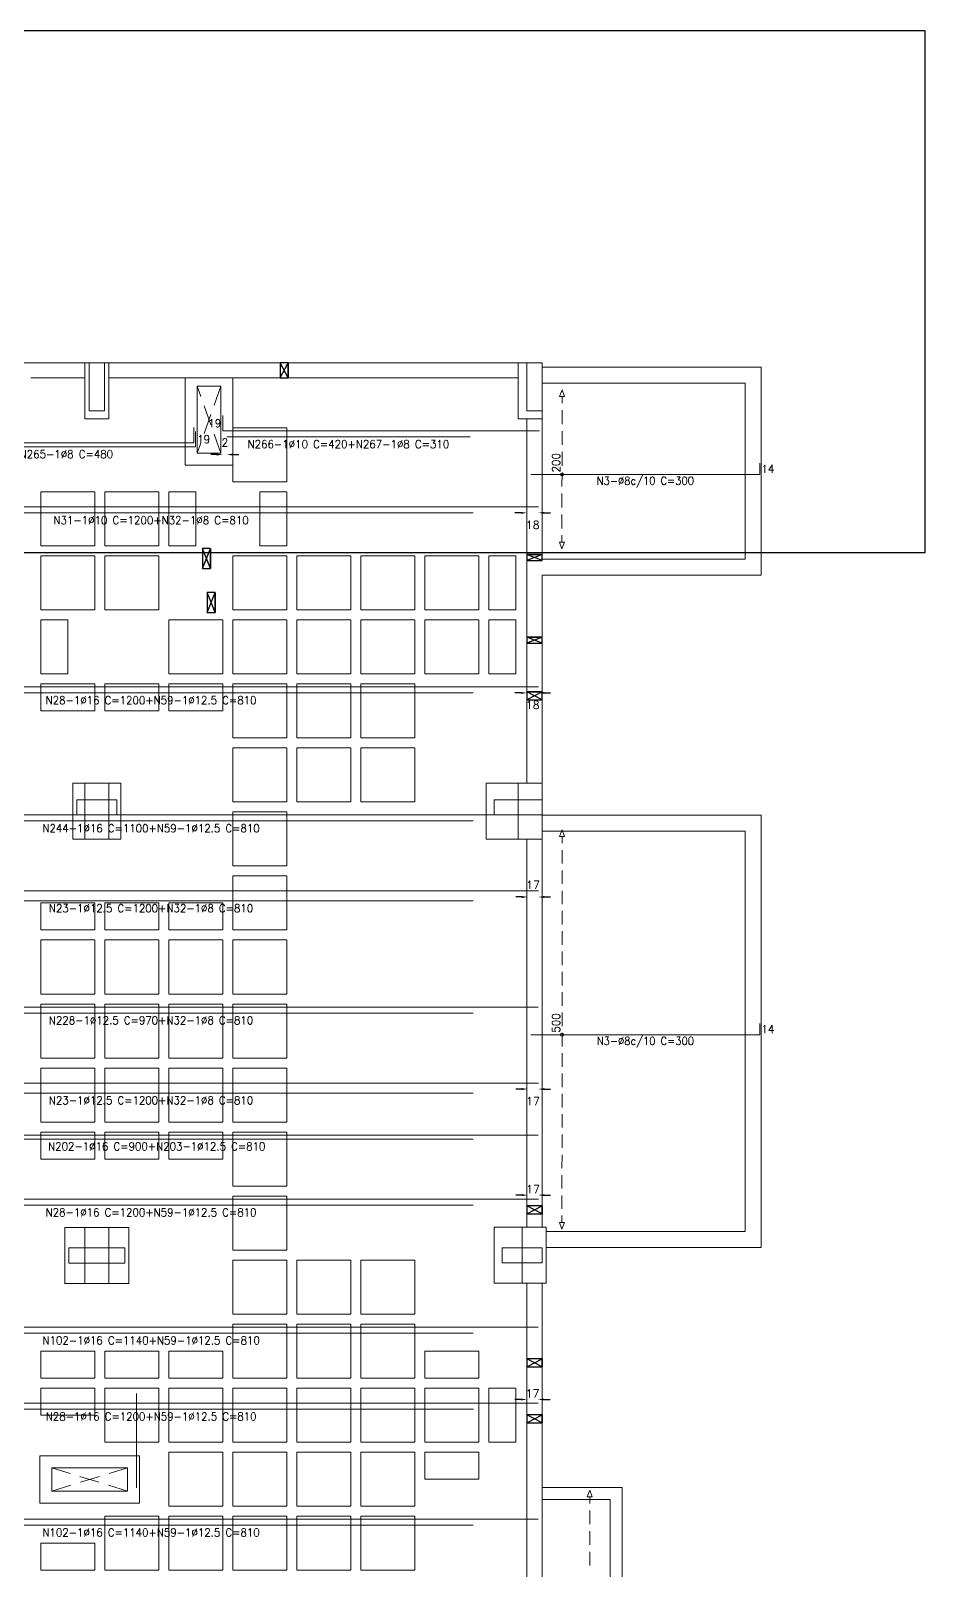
# Model space of a CAD drawing. Header units: millimetres. Extents: x -32 to 332, y -138 to 116.
# Drawn here: x 216.99 to 239.34, y 52.76 to 91.24 of the extents above; entities that cross this region are included whole.
import ezdxf
from ezdxf.enums import TextEntityAlignment as Align

# ---------------------------------------------------------------- set-up
doc = ezdxf.new("R2010")
doc.units = ezdxf.units.MM
doc.linetypes.add('TRAZO_HUECO', pattern=[0.75, 0.5, -0.25])
for name, color, linetype in [('A-COT-01', 9, 'Continuous'), ('FURAÇÃO', 8, 'Continuous'), ('TRECHO A', 3, 'Continuous')]:
    doc.layers.add(name, color=color, linetype=linetype)
for name, color, linetype, lineweight in [('ARR_L_I_IG_DIST', 8, 'Continuous', 0), ('ARR_L_I_IG_LINHA', 2, 'Continuous', 0), ('ARR_L_I_POSICAO', 4, 'Continuous', 9), ('ARR_LONG_INF', 6, 'Continuous', 15), ('ARR_LONG_INF_TXT', 1, 'Continuous', 9), ('consolo', 8, 'Continuous', 0), ('LJ_NERV_RETI', 8, 'Continuous', 9), ('LJ_SIMB_ABER', 8, 'Continuous', 0), ('PA_NUM_ALTUR', 7, 'Continuous', 9), ('PILAR_CONCRETO', 8, 'Continuous', 0), ('PILAR_CONCRETO_APOIADO', 8, 'Continuous', 0), ('VIG_FACES', 8, 'Continuous', 0)]:
    doc.layers.add(name, color=color, linetype=linetype, lineweight=lineweight)
doc.styles.add('CYPETXT_0.3_romans', font='romans.shx', dxfattribs={"height": 0.2})
doc.styles.add('CYPETXT_romans', font='romans.shx', dxfattribs={"height": 0.2})
doc.dimstyles.new('cype_arrow', dxfattribs={"dimtxt": 0.18, "dimasz": 0.15, "dimexe": 0.075, "dimexo": 0.075, "dimgap": 0, "dimtad": 0, "dimdec": 4, "dimzin": 0, "dimdsep": 46, "dimtxsty": 'CYPETXT_0.3_romans', "dimcen": 0.09, "dimadec": 0, "dimazin": 0, "dimtfac": 1, "dimtdec": 4, "dimtofl": 0, "dimtmove": 2, "dimatfit": 3, "dimfxl": 1, "dimtolj": 1, "dimtzin": 0, "dimarcsym": 0})

# ---------------------------------------------------------------- blocks, each defined once
blk = doc.blocks.new('Forma 2PvtoTipo')
at = {"layer": 'consolo', "color": 8}
for points in [[(625.403, 73.51), (624.203, 73.51), (624.203, 72.11), (625.403, 72.11)], [(635.933, 73.51), (634.533, 73.51), (634.533, 72.11), (635.933, 72.11)], [(625.603, 62.41), (624.003, 62.41), (624.003, 61.01), (625.603, 61.01)], [(636.033, 62.414), (634.733, 62.414), (634.733, 61.013), (636.033, 61.013)]]:
    blk.add_lwpolyline(points, close=True, dxfattribs=at)
at = {"layer": 'FURAÇÃO', "color": 8}
for points in [[(629.39, 83.639), (629.59, 83.639), (629.59, 84.019), (629.39, 84.019), (629.39, 83.639), (629.59, 84.019), (629.59, 83.639), (629.39, 84.019)], [(627.442, 78.875), (627.642, 78.875), (627.642, 79.375), (627.442, 79.375), (627.442, 78.875), (627.642, 79.375), (627.642, 78.875), (627.442, 79.375)], [(635.933, 79.075), (635.933, 79.225), (635.553, 79.225), (635.553, 79.075), (635.933, 79.075), (635.553, 79.225), (635.933, 79.225), (635.553, 79.075)], [(635.933, 79.075), (635.933, 79.225), (635.553, 79.225), (635.553, 79.075), (635.933, 79.075), (635.553, 79.225), (635.933, 79.225), (635.553, 79.075)], [(627.565, 77.776), (627.765, 77.776), (627.765, 78.276), (627.565, 78.276), (627.565, 77.776), (627.765, 78.276), (627.765, 77.776), (627.565, 78.276)], [(635.933, 77.015), (635.933, 77.165), (635.553, 77.165), (635.553, 77.015), (635.933, 77.015), (635.553, 77.165), (635.933, 77.165), (635.553, 77.015)], [(635.933, 77.015), (635.933, 77.165), (635.553, 77.165), (635.553, 77.015), (635.933, 77.015), (635.553, 77.165), (635.933, 77.165), (635.553, 77.015)], [(635.933, 75.592), (635.933, 75.792), (635.553, 75.792), (635.553, 75.592), (635.933, 75.592), (635.553, 75.792), (635.933, 75.792), (635.553, 75.592)], [(635.933, 75.592), (635.933, 75.792), (635.553, 75.792), (635.553, 75.592), (635.933, 75.592), (635.553, 75.792), (635.933, 75.792), (635.553, 75.592)], [(635.933, 75.592), (635.933, 75.792), (635.553, 75.792), (635.553, 75.592), (635.933, 75.592), (635.553, 75.792), (635.933, 75.792), (635.553, 75.592)], [(635.553, 62.749), (635.933, 62.749), (635.933, 62.949), (635.553, 62.949), (635.553, 62.749), (635.933, 62.949), (635.933, 62.749), (635.553, 62.949)], [(635.553, 58.923), (635.933, 58.923), (635.933, 59.123), (635.553, 59.123), (635.553, 58.923), (635.933, 59.123), (635.933, 58.923), (635.553, 59.123)], [(635.553, 57.526), (635.933, 57.526), (635.933, 57.726), (635.553, 57.726), (635.553, 57.526), (635.933, 57.726), (635.933, 57.526), (635.553, 57.726)]]:
    blk.add_lwpolyline(points, dxfattribs=at)
at = {"layer": 'LJ_NERV_RETI', "color": 8}
for points in [[(629.554, 81.043), (629.554, 82.393), (628.204, 82.393), (628.204, 81.043)], [(624.754, 79.443), (624.754, 80.793), (623.404, 80.793), (623.404, 79.443)], [(626.354, 79.443), (626.354, 80.793), (625.004, 80.793), (625.004, 79.443)], [(627.279, 79.443), (627.279, 80.793), (626.604, 80.793), (626.604, 79.443)], [(629.554, 79.443), (629.554, 80.793), (628.879, 80.793), (628.879, 79.443)], [(624.754, 77.843), (624.754, 79.193), (623.404, 79.193), (623.404, 77.843)], [(626.354, 77.843), (626.354, 79.193), (625.004, 79.193), (625.004, 77.843)], [(629.554, 77.843), (629.554, 79.193), (628.204, 79.193), (628.204, 77.843)], [(631.154, 77.843), (631.154, 79.193), (629.804, 79.193), (629.804, 77.843)], [(632.754, 77.843), (632.754, 79.193), (631.404, 79.193), (631.404, 77.843)], [(634.354, 77.843), (634.354, 79.193), (633.004, 79.193), (633.004, 77.843)], [(635.279, 77.843), (635.279, 79.193), (634.604, 79.193), (634.604, 77.843)], [(624.079, 76.243), (624.079, 77.593), (623.404, 77.593), (623.404, 76.243)], [(627.954, 76.243), (627.954, 77.593), (626.604, 77.593), (626.604, 76.243)], [(629.554, 76.243), (629.554, 77.593), (628.204, 77.593), (628.204, 76.243)], [(631.154, 76.243), (631.154, 77.593), (629.804, 77.593), (629.804, 76.243)], [(632.754, 76.243), (632.754, 77.593), (631.404, 77.593), (631.404, 76.243)], [(634.354, 76.243), (634.354, 77.593), (633.004, 77.593), (633.004, 76.243)], [(635.279, 76.243), (635.279, 77.593), (634.604, 77.593), (634.604, 76.243)], [(624.754, 75.318), (624.754, 75.993), (623.404, 75.993), (623.404, 75.318)], [(626.354, 75.318), (626.354, 75.993), (625.004, 75.993), (625.004, 75.318)], [(627.954, 75.318), (627.954, 75.993), (626.604, 75.993), (626.604, 75.318)], [(629.554, 74.643), (629.554, 75.993), (628.204, 75.993), (628.204, 74.643)], [(631.154, 74.643), (631.154, 75.993), (629.804, 75.993), (629.804, 74.643)], [(632.754, 74.643), (632.754, 75.993), (631.404, 75.993), (631.404, 74.643)], [(629.554, 73.043), (629.554, 74.393), (628.204, 74.393), (628.204, 73.043)], [(631.154, 73.043), (631.154, 74.393), (629.804, 74.393), (629.804, 73.043)], [(632.754, 73.043), (632.754, 74.393), (631.404, 74.393), (631.404, 73.043)], [(629.554, 71.443), (629.554, 72.793), (628.204, 72.793), (628.204, 71.443)], [(629.554, 69.843), (629.554, 71.193), (628.204, 71.193), (628.204, 69.843)], [(624.754, 69.843), (624.754, 70.518), (623.404, 70.518), (623.404, 69.843)], [(626.354, 69.843), (626.354, 70.518), (625.004, 70.518), (625.004, 69.843)], [(627.954, 69.843), (627.954, 70.518), (626.604, 70.518), (626.604, 69.843)], [(624.754, 68.243), (624.754, 69.593), (623.404, 69.593), (623.404, 68.243)], [(626.354, 68.243), (626.354, 69.593), (625.004, 69.593), (625.004, 68.243)], [(627.954, 68.243), (627.954, 69.593), (626.604, 69.593), (626.604, 68.243)], [(629.554, 68.243), (629.554, 69.593), (628.204, 69.593), (628.204, 68.243)], [(624.754, 66.643), (624.754, 67.993), (623.404, 67.993), (623.404, 66.643)], [(626.354, 66.643), (626.354, 67.993), (625.004, 67.993), (625.004, 66.643)], [(627.954, 66.643), (627.954, 67.993), (626.604, 67.993), (626.604, 66.643)], [(629.554, 66.643), (629.554, 67.993), (628.204, 67.993), (628.204, 66.643)], [(624.754, 65.043), (624.754, 66.393), (623.404, 66.393), (623.404, 65.043)], [(626.354, 65.043), (626.354, 66.393), (625.004, 66.393), (625.004, 65.043)], [(627.954, 65.043), (627.954, 66.393), (626.604, 66.393), (626.604, 65.043)], [(629.554, 65.043), (629.554, 66.393), (628.204, 66.393), (628.204, 65.043)], [(624.754, 64.118), (624.754, 64.793), (623.404, 64.793), (623.404, 64.118)], [(626.354, 64.118), (626.354, 64.793), (625.004, 64.793), (625.004, 64.118)], [(627.954, 64.118), (627.954, 64.793), (626.604, 64.793), (626.604, 64.118)], [(629.554, 63.443), (629.554, 64.793), (628.204, 64.793), (628.204, 63.443)], [(629.554, 61.843), (629.554, 63.193), (628.204, 63.193), (628.204, 61.843)], [(629.554, 60.243), (629.554, 61.593), (628.204, 61.593), (628.204, 60.243)], [(631.154, 60.243), (631.154, 61.593), (629.804, 61.593), (629.804, 60.243)], [(632.754, 60.243), (632.754, 61.593), (631.404, 61.593), (631.404, 60.243)], [(629.554, 58.643), (629.554, 59.993), (628.204, 59.993), (628.204, 58.643)], [(631.154, 58.643), (631.154, 59.993), (629.804, 59.993), (629.804, 58.643)], [(632.754, 58.643), (632.754, 59.993), (631.404, 59.993), (631.404, 58.643)], [(624.754, 58.643), (624.754, 59.318), (623.404, 59.318), (623.404, 58.643)], [(626.354, 58.643), (626.354, 59.318), (625.004, 59.318), (625.004, 58.643)], [(627.954, 58.643), (627.954, 59.318), (626.604, 59.318), (626.604, 58.643)], [(634.354, 58.643), (634.354, 59.318), (633.004, 59.318), (633.004, 58.643)], [(624.754, 57.718), (624.754, 58.393), (623.404, 58.393), (623.404, 57.718)], [(626.354, 57.043), (626.354, 58.393), (625.004, 58.393), (625.004, 57.043)], [(627.954, 57.043), (627.954, 58.393), (626.604, 58.393), (626.604, 57.043)], [(629.554, 57.043), (629.554, 58.393), (628.204, 58.393), (628.204, 57.043)], [(631.154, 57.043), (631.154, 58.393), (629.804, 58.393), (629.804, 57.043)], [(632.754, 57.043), (632.754, 58.393), (631.404, 58.393), (631.404, 57.043)], [(634.354, 57.043), (634.354, 58.393), (633.004, 58.393), (633.004, 57.043)], [(635.279, 57.043), (635.279, 58.393), (634.604, 58.393), (634.604, 57.043)], [(627.954, 55.443), (627.954, 56.793), (626.604, 56.793), (626.604, 55.443)], [(629.554, 55.443), (629.554, 56.793), (628.204, 56.793), (628.204, 55.443)], [(631.154, 55.443), (631.154, 56.793), (629.804, 56.793), (629.804, 55.443)], [(632.754, 55.443), (632.754, 56.793), (631.404, 56.793), (631.404, 55.443)], [(634.354, 56.118), (634.354, 56.793), (633.004, 56.793), (633.004, 56.118)], [(626.354, 53.843), (626.354, 55.193), (625.004, 55.193), (625.004, 53.843)], [(627.954, 53.843), (627.954, 55.193), (626.604, 55.193), (626.604, 53.843)], [(629.554, 53.843), (629.554, 55.193), (628.204, 55.193), (628.204, 53.843)], [(631.154, 53.843), (631.154, 55.193), (629.804, 55.193), (629.804, 53.843)], [(632.754, 53.843), (632.754, 55.193), (631.404, 55.193), (631.404, 53.843)], [(624.754, 53.843), (624.754, 54.518), (623.404, 54.518), (623.404, 53.843)]]:
    blk.add_lwpolyline(points, close=True, dxfattribs=at)
at = {"layer": 'LJ_SIMB_ABER', "color": 8, "linetype": 'TRAZO_HUECO'}
for p, q in [((627.903, 83.434), (627.313, 81.764)), ((627.903, 81.764), (627.313, 83.434)), ((625.573, 55.82), (623.678, 56.4)), ((623.678, 55.82), (625.573, 56.4))]:
    blk.add_line(p, q, dxfattribs=at)
at = {"layer": 'PA_NUM_ALTUR', "color": 8}
blk.add_line((625.797, 55.904), (625.797, 58.256), dxfattribs=at)
at = {"layer": 'PILAR_CONCRETO', "color": 8}
for points in [[(624.503, 82.619), (625.103, 82.619), (625.103, 84.019), (624.503, 84.019), (624.503, 82.619)], [(624.613, 82.819), (624.993, 82.819), (624.993, 84.019), (624.613, 84.019), (624.613, 82.819)], [(635.333, 82.619), (635.933, 82.619), (635.933, 84.019), (635.333, 84.019), (635.333, 82.619)], [(635.553, 82.819), (635.933, 82.819), (635.933, 84.019), (635.553, 84.019), (635.553, 82.819)], [(624.503, 72.11), (625.103, 72.11), (625.103, 73.51), (624.503, 73.51), (624.503, 72.11)], [(635.333, 72.11), (635.933, 72.11), (635.933, 73.51), (635.333, 73.51), (635.333, 72.11)], [(634.733, 72.72), (635.933, 72.72), (635.933, 73.1), (634.733, 73.1), (634.733, 72.72)], [(624.303, 72.72), (625.303, 72.72), (625.303, 73.1), (624.303, 73.1), (624.303, 72.72)], [(624.503, 61.01), (625.103, 61.01), (625.103, 62.41), (624.503, 62.41), (624.503, 61.01)], [(635.433, 61.013), (636.033, 61.013), (636.033, 62.413), (635.433, 62.413), (635.433, 61.013)], [(624.103, 61.52), (625.503, 61.52), (625.503, 61.9), (624.103, 61.9), (624.103, 61.52)], [(634.933, 61.523), (635.933, 61.523), (635.933, 61.903), (634.933, 61.903), (634.933, 61.523)]]:
    blk.add_lwpolyline(points, close=True, dxfattribs=at)
at = {"layer": 'PILAR_CONCRETO_APOIADO', "color": 8}
for points in [[(634.733, 72.72), (635.933, 72.72), (635.933, 73.1), (634.733, 73.1), (634.733, 72.72)], [(624.303, 72.72), (625.303, 72.72), (625.303, 73.1), (624.303, 73.1), (624.303, 72.72)], [(624.103, 61.52), (625.503, 61.52), (625.503, 61.9), (624.103, 61.9), (624.103, 61.52)], [(634.933, 61.523), (635.933, 61.523), (635.933, 61.903), (634.933, 61.903), (634.933, 61.523)]]:
    blk.add_lwpolyline(points, close=True, dxfattribs=at)
at = {"layer": 'VIG_FACES', "color": 8}
for p, q in [((624.503, 84.019), (619.003, 84.019)), ((635.333, 84.019), (625.103, 84.019)), ((641.403, 83.91), (635.933, 83.91)), ((641.403, 78.71), (641.403, 83.91)), ((624.503, 83.639), (623.155, 83.639)), ((626.603, 83.639), (625.103, 83.639)), ((633.678, 83.639), (626.605, 83.639)), ((627.013, 83.639), (627.013, 81.464)), ((628.203, 81.464), (628.203, 83.639)), ((635.333, 83.639), (633.68, 83.639)), ((641.003, 83.51), (635.933, 83.51)), ((641.003, 79.11), (641.003, 83.51)), ((627.313, 83.434), (627.313, 81.764)), ((627.313, 83.434), (627.903, 83.434)), ((627.903, 81.764), (627.903, 83.434)), ((635.553, 82.619), (635.553, 80.794)), ((635.933, 82.619), (635.933, 79.075)), ((627.313, 81.764), (627.903, 81.764)), ((627.013, 81.464), (628.203, 81.464)), ((635.553, 80.792), (635.553, 76.244)), ((635.933, 79.11), (641.003, 79.11)), ((635.933, 78.71), (641.403, 78.71)), ((635.933, 78.71), (635.933, 73.51)), ((635.553, 76.242), (635.553, 73.51)), ((641.403, 72.71), (635.933, 72.71)), ((641.403, 61.91), (641.403, 72.71)), ((635.553, 72.11), (635.553, 69.594)), ((641.003, 72.31), (635.933, 72.31)), ((635.933, 72.31), (635.933, 62.413)), ((641.003, 62.31), (641.003, 72.31)), ((635.553, 69.592), (635.553, 64.119)), ((635.553, 64.117), (635.553, 62.413)), ((636.033, 62.31), (641.003, 62.31)), ((636.033, 61.91), (641.403, 61.91)), ((635.553, 61.013), (635.553, 59.319)), ((635.933, 61.013), (635.933, 55.91)), ((635.553, 59.317), (635.553, 52.919)), ((623.378, 56.7), (625.873, 56.7)), ((623.378, 55.52), (623.378, 56.7)), ((625.873, 56.7), (625.873, 55.52)), ((623.678, 56.4), (625.573, 56.4)), ((623.678, 55.82), (623.678, 56.4)), ((625.573, 56.4), (625.573, 55.82)), ((625.573, 55.82), (623.678, 55.82)), ((637.929, 55.909), (635.933, 55.909)), ((635.933, 55.908), (635.933, 50.71)), ((637.929, 55.909), (637.929, 50.709)), ((625.873, 55.52), (623.378, 55.52)), ((637.629, 55.609), (635.933, 55.609)), ((637.629, 55.609), (637.629, 51.009))]:
    blk.add_line(p, q, dxfattribs=at)
blk = doc.blocks.new('*D210')
at = {"layer": 'ARR_L_I_POSICAO', "color": 0, "lineweight": -2, "transparency": 16777216}
for p, q in [((229.255, 62.138), (229.105, 62.138)), ((229.821, 62.138), (229.971, 62.138))]:
    blk.add_line(p, q, dxfattribs=at)
at = {"layer": 'ARR_L_I_POSICAO', "color": 0, "transparency": 16777216}
for points in [[(229.255, 62.163), (229.255, 62.113), (229.405, 62.138)], [(229.821, 62.163), (229.821, 62.113), (229.671, 62.138)]]:
    blk.add_solid(points, dxfattribs=at)
at = {"layer": 'DEFPOINTS', "color": 0, "transparency": 16777216}
for p in [(229.405, 62.138), (229.671, 62.138), (229.671, 62.138)]:
    blk.add_point(p, dxfattribs=at)
at = {"layer": 'ARR_L_I_POSICAO', "color": 0, "transparency": 16777216, "insert": (229.538, 62.288), "char_height": 0.2, "attachment_point": 5, "rotation": 359.9995, "style": 'CYPETXT_0.3_romans'}
blk.add_mtext('\\A1;17', dxfattribs=at)
blk = doc.blocks.new('*D215')
at = {"layer": 'ARR_L_I_POSICAO', "color": 0, "lineweight": -2, "transparency": 16777216}
for p, q in [((229.235, 74.689), (229.085, 74.689)), ((229.821, 74.689), (229.971, 74.689))]:
    blk.add_line(p, q, dxfattribs=at)
at = {"layer": 'ARR_L_I_POSICAO', "color": 0, "transparency": 16777216}
for points in [[(229.235, 74.714), (229.235, 74.664), (229.385, 74.689)], [(229.821, 74.714), (229.821, 74.664), (229.671, 74.689)]]:
    blk.add_solid(points, dxfattribs=at)
at = {"layer": 'DEFPOINTS', "color": 0, "transparency": 16777216}
for p in [(229.385, 74.689), (229.671, 74.689), (229.671, 74.689)]:
    blk.add_point(p, dxfattribs=at)
at = {"layer": 'ARR_L_I_POSICAO', "color": 0, "transparency": 16777216, "insert": (229.528, 74.389), "char_height": 0.2, "attachment_point": 5, "rotation": 0.0002, "style": 'CYPETXT_0.3_romans'}
blk.add_mtext('\\A1;18', dxfattribs=at)
blk = doc.blocks.new('*D258')
at = {"layer": 'ARR_L_I_POSICAO', "color": 0, "lineweight": -2, "transparency": 16777216}
for p, q in [((229.235, 79.189), (229.085, 79.189)), ((229.821, 79.189), (229.971, 79.189))]:
    blk.add_line(p, q, dxfattribs=at)
at = {"layer": 'ARR_L_I_POSICAO', "color": 0, "transparency": 16777216}
for points in [[(229.235, 79.214), (229.235, 79.164), (229.385, 79.189)], [(229.821, 79.214), (229.821, 79.164), (229.671, 79.189)]]:
    blk.add_solid(points, dxfattribs=at)
at = {"layer": 'DEFPOINTS', "color": 0, "transparency": 16777216}
for p in [(229.385, 79.189), (229.671, 79.189), (229.671, 79.189)]:
    blk.add_point(p, dxfattribs=at)
at = {"layer": 'ARR_L_I_POSICAO', "color": 0, "transparency": 16777216, "insert": (229.528, 78.889), "char_height": 0.2, "attachment_point": 5, "rotation": 0.0008, "style": 'CYPETXT_0.3_romans'}
blk.add_mtext('\\A1;18', dxfattribs=at)
blk = doc.blocks.new('*D60')
at = {"layer": 'ARR_L_I_POSICAO', "color": 0, "lineweight": -2, "transparency": 16777216}
for p, q in [((229.255, 69.589), (229.105, 69.589)), ((229.821, 69.589), (229.971, 69.589))]:
    blk.add_line(p, q, dxfattribs=at)
at = {"layer": 'ARR_L_I_POSICAO', "color": 0, "transparency": 16777216}
for points in [[(229.255, 69.614), (229.255, 69.564), (229.405, 69.589)], [(229.821, 69.614), (229.821, 69.564), (229.671, 69.589)]]:
    blk.add_solid(points, dxfattribs=at)
at = {"layer": 'DEFPOINTS', "color": 0, "transparency": 16777216}
for p in [(229.405, 69.589), (229.671, 69.589), (229.671, 69.589)]:
    blk.add_point(p, dxfattribs=at)
at = {"layer": 'ARR_L_I_POSICAO', "color": 0, "transparency": 16777216, "insert": (229.538, 69.889), "char_height": 0.2, "attachment_point": 5, "rotation": 359.9995, "style": 'CYPETXT_0.3_romans'}
blk.add_mtext('\\A1;17', dxfattribs=at)
blk = doc.blocks.new('*D79')
at = {"layer": 'ARR_L_I_POSICAO', "color": 0, "lineweight": -2, "transparency": 16777216}
for p, q in [((229.235, 57.03), (229.085, 57.03)), ((229.815, 57.03), (229.965, 57.03))]:
    blk.add_line(p, q, dxfattribs=at)
at = {"layer": 'ARR_L_I_POSICAO', "color": 0, "transparency": 16777216}
for points in [[(229.235, 57.055), (229.235, 57.005), (229.385, 57.03)], [(229.815, 57.055), (229.815, 57.005), (229.665, 57.03)]]:
    blk.add_solid(points, dxfattribs=at)
at = {"layer": 'DEFPOINTS', "color": 0, "transparency": 16777216}
for p in [(229.385, 57.03), (229.665, 57.03), (229.665, 57.03)]:
    blk.add_point(p, dxfattribs=at)
at = {"layer": 'ARR_L_I_POSICAO', "color": 0, "transparency": 16777216, "insert": (229.525, 57.18), "char_height": 0.2, "attachment_point": 5, "rotation": 359.9989, "style": 'CYPETXT_0.3_romans'}
blk.add_mtext('\\A1;17', dxfattribs=at)
blk = doc.blocks.new('*D132')
at = {"layer": 'ARR_L_I_POSICAO', "color": 0, "lineweight": -2, "transparency": 16777216}
for p, q in [((229.255, 64.789), (229.105, 64.789)), ((229.821, 64.789), (229.971, 64.789))]:
    blk.add_line(p, q, dxfattribs=at)
at = {"layer": 'ARR_L_I_POSICAO', "color": 0, "transparency": 16777216}
for points in [[(229.255, 64.814), (229.255, 64.764), (229.405, 64.789)], [(229.821, 64.814), (229.821, 64.764), (229.671, 64.789)]]:
    blk.add_solid(points, dxfattribs=at)
at = {"layer": 'DEFPOINTS', "color": 0, "transparency": 16777216}
for p in [(229.405, 64.789), (229.671, 64.789), (229.671, 64.789)]:
    blk.add_point(p, dxfattribs=at)
at = {"layer": 'ARR_L_I_POSICAO', "color": 0, "transparency": 16777216, "insert": (229.538, 64.489), "char_height": 0.2, "attachment_point": 5, "rotation": 359.9989, "style": 'CYPETXT_0.3_romans'}
blk.add_mtext('\\A1;17', dxfattribs=at)
blk = doc.blocks.new('*D155')
at = {"layer": 'ARR_L_I_POSICAO', "color": 0, "lineweight": -2, "transparency": 16777216}
for p, q in [((221.635, 80.646), (221.485, 80.646)), ((222.036, 80.646), (222.186, 80.646))]:
    blk.add_line(p, q, dxfattribs=at)
at = {"layer": 'ARR_L_I_POSICAO', "color": 0, "transparency": 16777216}
for points in [[(221.635, 80.671), (221.635, 80.621), (221.785, 80.646)], [(222.036, 80.671), (222.036, 80.621), (221.886, 80.646)]]:
    blk.add_solid(points, dxfattribs=at)
at = {"layer": 'DEFPOINTS', "color": 0, "transparency": 16777216}
for p in [(221.785, 80.646), (221.886, 80.646), (221.886, 80.646)]:
    blk.add_point(p, dxfattribs=at)
at = {"layer": 'ARR_L_I_POSICAO', "color": 0, "transparency": 16777216, "insert": (221.836, 80.946), "char_height": 0.2, "attachment_point": 5, "style": 'CYPETXT_0.3_romans'}
blk.add_mtext('\\A1;2', dxfattribs=at)

msp = doc.modelspace()

# ---------------------------------------------------------------- linework, layer by layer
at = {"layer": 'ARR_L_I_IG_LINHA'}
for points in [[(230.26267, 82.10031), (230.20017, 82.10034), (230.26276, 82.26781), (230.32517, 82.10027), (230.26267, 82.10031)], [(230.26059, 78.45531), (230.32309, 78.45527), (230.26049, 78.28781), (230.19809, 78.45534), (230.26059, 78.45531)], [(230.26312, 71.10031), (230.20062, 71.10032), (230.26315, 71.26781), (230.32562, 71.1003), (230.26312, 71.10031)], [(230.26109, 61.45531), (230.32359, 61.4553), (230.26105, 61.28781), (230.19859, 61.45532), (230.26109, 61.45531)], [(230.95326, 54.60031), (230.89076, 54.60028), (230.95318, 54.76781), (231.01576, 54.60034), (230.95326, 54.60031)]]:
    msp.add_lwpolyline(points, close=True, dxfattribs=at)
for points in [[(230.26257, 81.92674), (230.26267, 82.10031)], [(230.26227, 81.40602), (230.26247, 81.75317)], [(230.26197, 80.88531), (230.26217, 81.23245)], [(230.26168, 80.36459), (230.26188, 80.71174)], [(230.26138, 79.84388), (230.26158, 80.19102)], [(230.26108, 79.32317), (230.26128, 79.67031)], [(230.26078, 78.80245), (230.26098, 79.14959)], [(230.26059, 78.45531), (230.26068, 78.62888)], [(230.26308, 70.9311), (230.26312, 71.10031)], [(230.26298, 70.42347), (230.26305, 70.76189)], [(230.26287, 69.91583), (230.26294, 70.25426)], [(230.26276, 69.4082), (230.26283, 69.74662)], [(230.26265, 68.90057), (230.26273, 69.23899)], [(230.26255, 68.39294), (230.26262, 68.73136)], [(230.26244, 67.88531), (230.26251, 68.22373)], [(230.26233, 67.37768), (230.26241, 67.7161)], [(230.26223, 66.87005), (230.2623, 67.20847)], [(230.26212, 66.36241), (230.26219, 66.70083)], [(230.26201, 65.85478), (230.26208, 66.1932)], [(230.26191, 65.34715), (230.26198, 65.68557)], [(230.2618, 64.83952), (230.26187, 65.17794)], [(230.26169, 64.33189), (230.26176, 64.67031)], [(230.26159, 63.82426), (230.26166, 64.16268)], [(230.26148, 63.31662), (230.26155, 63.65505)], [(230.26137, 62.80899), (230.26144, 63.14741)], [(230.26127, 62.30136), (230.26134, 62.63978)], [(230.26116, 61.79373), (230.26123, 62.13215)], [(230.26109, 61.45531), (230.26112, 61.62452)], [(230.95334, 54.42827), (230.95326, 54.60031)], [(230.95357, 53.91216), (230.95341, 54.25623)], [(230.95379, 53.39605), (230.95364, 53.74012)], [(230.95402, 52.87994), (230.95387, 53.22401)]]:
    msp.add_lwpolyline(points, dxfattribs=at)
for centre in [(230.26155, 80.14781), (230.26208, 66.14781)]:
    msp.add_circle(centre, 0.04, dxfattribs=at)
at = {"layer": 'ARR_LONG_INF'}
for points in [[(221.78509, 81.61911), (221.78509, 81.23911), (229.70109, 81.23911)], [(205.81109, 80.93911), (221.06509, 80.93911), (221.06509, 81.31911)], [(211.94209, 80.83911), (221.10509, 80.83911), (221.10509, 81.21911)], [(221.88639, 81.08911), (227.96259, 81.08911)], [(229.48309, 80.14781), (235.20509, 80.14781), (235.20509, 80.42781)], [(205.81109, 79.33912), (229.67109, 79.33912)], [(211.94209, 79.18912), (228.04209, 79.18912)], [(205.81109, 74.83912), (229.67109, 74.83912)], [(211.94209, 74.68912), (228.04209, 74.68912)], [(208.04509, 72.01912), (208.04509, 71.63912), (229.66509, 71.63912)], [(211.94209, 71.48912), (228.04209, 71.48912)], [(205.81109, 69.73911), (229.67109, 69.73911)], [(211.94209, 69.48911), (228.04209, 69.48911)], [(210.66509, 67.21912), (210.66509, 66.83912), (229.66509, 66.83912)], [(211.94209, 66.68912), (228.04209, 66.68912)], [(229.48509, 66.14781), (235.20509, 66.14781), (235.20509, 66.42781)], [(205.81109, 64.93911), (229.67109, 64.93911)], [(211.94209, 64.68911), (228.04209, 64.68911)], [(212.22509, 63.91912), (212.22509, 63.53912), (228.04509, 63.53912)], [(212.26509, 64.01912), (212.26509, 63.63912), (229.66509, 63.63912)], [(205.81109, 62.03911), (229.67109, 62.03911)], [(211.94209, 61.88911), (228.04209, 61.88911)], [(207.30509, 59.21912), (207.30509, 58.83912), (229.66509, 58.83912)], [(211.94509, 58.68912), (228.04509, 58.68912)], [(205.76909, 56.93911), (229.66509, 56.93911)], [(211.94409, 56.78911), (228.04609, 56.78911)], [(207.28509, 54.41911), (207.28509, 54.03911), (229.66509, 54.03911)], [(211.94209, 53.88911), (228.04209, 53.88911)]]:
    msp.add_lwpolyline(points, dxfattribs=at)
at = {"layer": 'TRECHO A', "color": 1}
for p, q in [((239.33796, 91.23722), (192.42514, 91.23722)), ((239.33796, 78.19993), (239.33796, 91.23722)), ((192.42514, 78.19993), (239.33796, 78.19993))]:
    msp.add_line(p, q, dxfattribs=at)

# ---------------------------------------------------------------- block references
at = {"layer": 'A-COT-01', "color": 1}
msp.add_blockref('Forma 2PvtoTipo', (-406.16805, -1.07881), dxfattribs=at)

# ---------------------------------------------------------------- texts
at = {"layer": 'ARR_L_I_IG_DIST', "style": 'CYPETXT_romans', "width": 0.895263}
for s, rotation, p, p2 in [('200', 89.966777, (230.21158, 80.19784), (230.21186, 80.68384)), ('500', 89.98776, (230.21208, 66.19782), (230.21219, 66.68382))]:
    msp.add_text(s, height=0.2, rotation=rotation, dxfattribs=at).set_placement(p, p2, align=Align.FIT)
at = {"layer": 'ARR_LONG_INF_TXT', "style": 'CYPETXT_romans'}
for s, width, p, p2 in [('19', 0.945, (221.42109, 81.32911), (221.74509, 81.32911)), ('19', 0.945, (221.14509, 80.92911), (221.46909, 80.92911)), ('N266-1%%c10 C=420+N267-1%%c8 C=310', 0.836019, (222.40449, 80.80578), (227.44449, 80.80578)), ('N264-1%%c10 C=790+N265-1%%c8 C=480', 0.836019, (214.00359, 80.55578), (219.04359, 80.55578)), ('N3-%%c8c/10 C=300', 0.817788, (231.12909, 79.89114), (233.55909, 79.89114)), ('14', 0.895263, (235.24509, 80.18781), (235.56909, 80.18781)), ('N31-1%%c10 C=1200+N32-1%%c8 C=810', 0.835546, (217.55309, 78.90579), (222.43109, 78.90579)), ('N28-1%%c16 C=1200+N59-1%%c12.5 C=810', 0.834299, (217.35809, 74.40578), (222.62609, 74.40578)), ('N244-1%%c16 C=1100+N59-1%%c12.5 C=810', 0.834773, (217.27709, 71.20579), (222.70709, 71.20579)), ('N23-1%%c12.5 C=1200+N32-1%%c8 C=810', 0.833795, (217.43909, 69.20578), (222.54509, 69.20578)), ('N228-1%%c12.5 C=970+N32-1%%c8 C=810', 0.833795, (217.43909, 66.40578), (222.54509, 66.40578)), ('14', 0.895263, (235.24509, 66.18781), (235.56909, 66.18781)), ('N3-%%c8c/10 C=300', 0.817788, (231.13009, 65.89114), (233.56009, 65.89114)), ('N23-1%%c12.5 C=1200+N32-1%%c8 C=810', 0.833795, (217.43909, 64.40578), (222.54509, 64.40578)), ('N202-1%%c16 C=900+N203-1%%c12.5 C=810', 0.834773, (217.42009, 63.25579), (222.85009, 63.25579)), ('N28-1%%c16 C=1200+N59-1%%c12.5 C=810', 0.834299, (217.35809, 61.60578), (222.62609, 61.60578)), ('N102-1%%c16 C=1140+N59-1%%c12.5 C=810', 0.834773, (217.28009, 58.40578), (222.71009, 58.40578)), ('N28-1%%c16 C=1200+N59-1%%c12.5 C=810', 0.834299, (217.36109, 56.50578), (222.62909, 56.50578)), ('N102-1%%c16 C=1140+N59-1%%c12.5 C=810', 0.834773, (217.27709, 53.60578), (222.70709, 53.60578))]:
    msp.add_text(s, height=0.2, dxfattribs=dict(at, width=width)).set_placement(p, p2, align=Align.FIT)

# ---------------------------------------------------------------- dimensions: what is measured, and where the dimension line sits
at = {"layer": 'ARR_L_I_POSICAO'}
for p1, p2, text, picture, middle in [((221.78509, 80.64593), (221.88639, 80.64593), '2', '*D155', (221.83574, 80.94593)), ((229.38509, 79.18911), (229.67109, 79.18912), '18', '*D258', (229.52809, 78.88912)), ((229.38509, 74.68911), (229.67109, 74.68912), '18', '*D215', (229.52809, 74.38911)), ((229.40509, 69.58911), (229.67109, 69.58911), '17', '*D60', (229.53809, 69.88911)), ((229.40509, 64.78911), (229.67109, 64.78911), '17', '*D132', (229.53808, 64.48911)), ((229.40509, 62.13789), (229.67109, 62.13789), '17', '*D210', (229.53809, 62.28789)), ((229.38509, 57.03006), (229.66509, 57.03005), '17', '*D79', (229.52509, 57.18006))]:
    dim = msp.add_aligned_dim(p1=p1, p2=p2, distance=0, text=text, dimstyle='cype_arrow', override={"dimexe": 0, "dimexo": 0}, dxfattribs=at)
    dim.commit()
    dim.dimension.update_dxf_attribs({"geometry": picture, "text_midpoint": middle})

doc.saveas('drawing.dxf')
